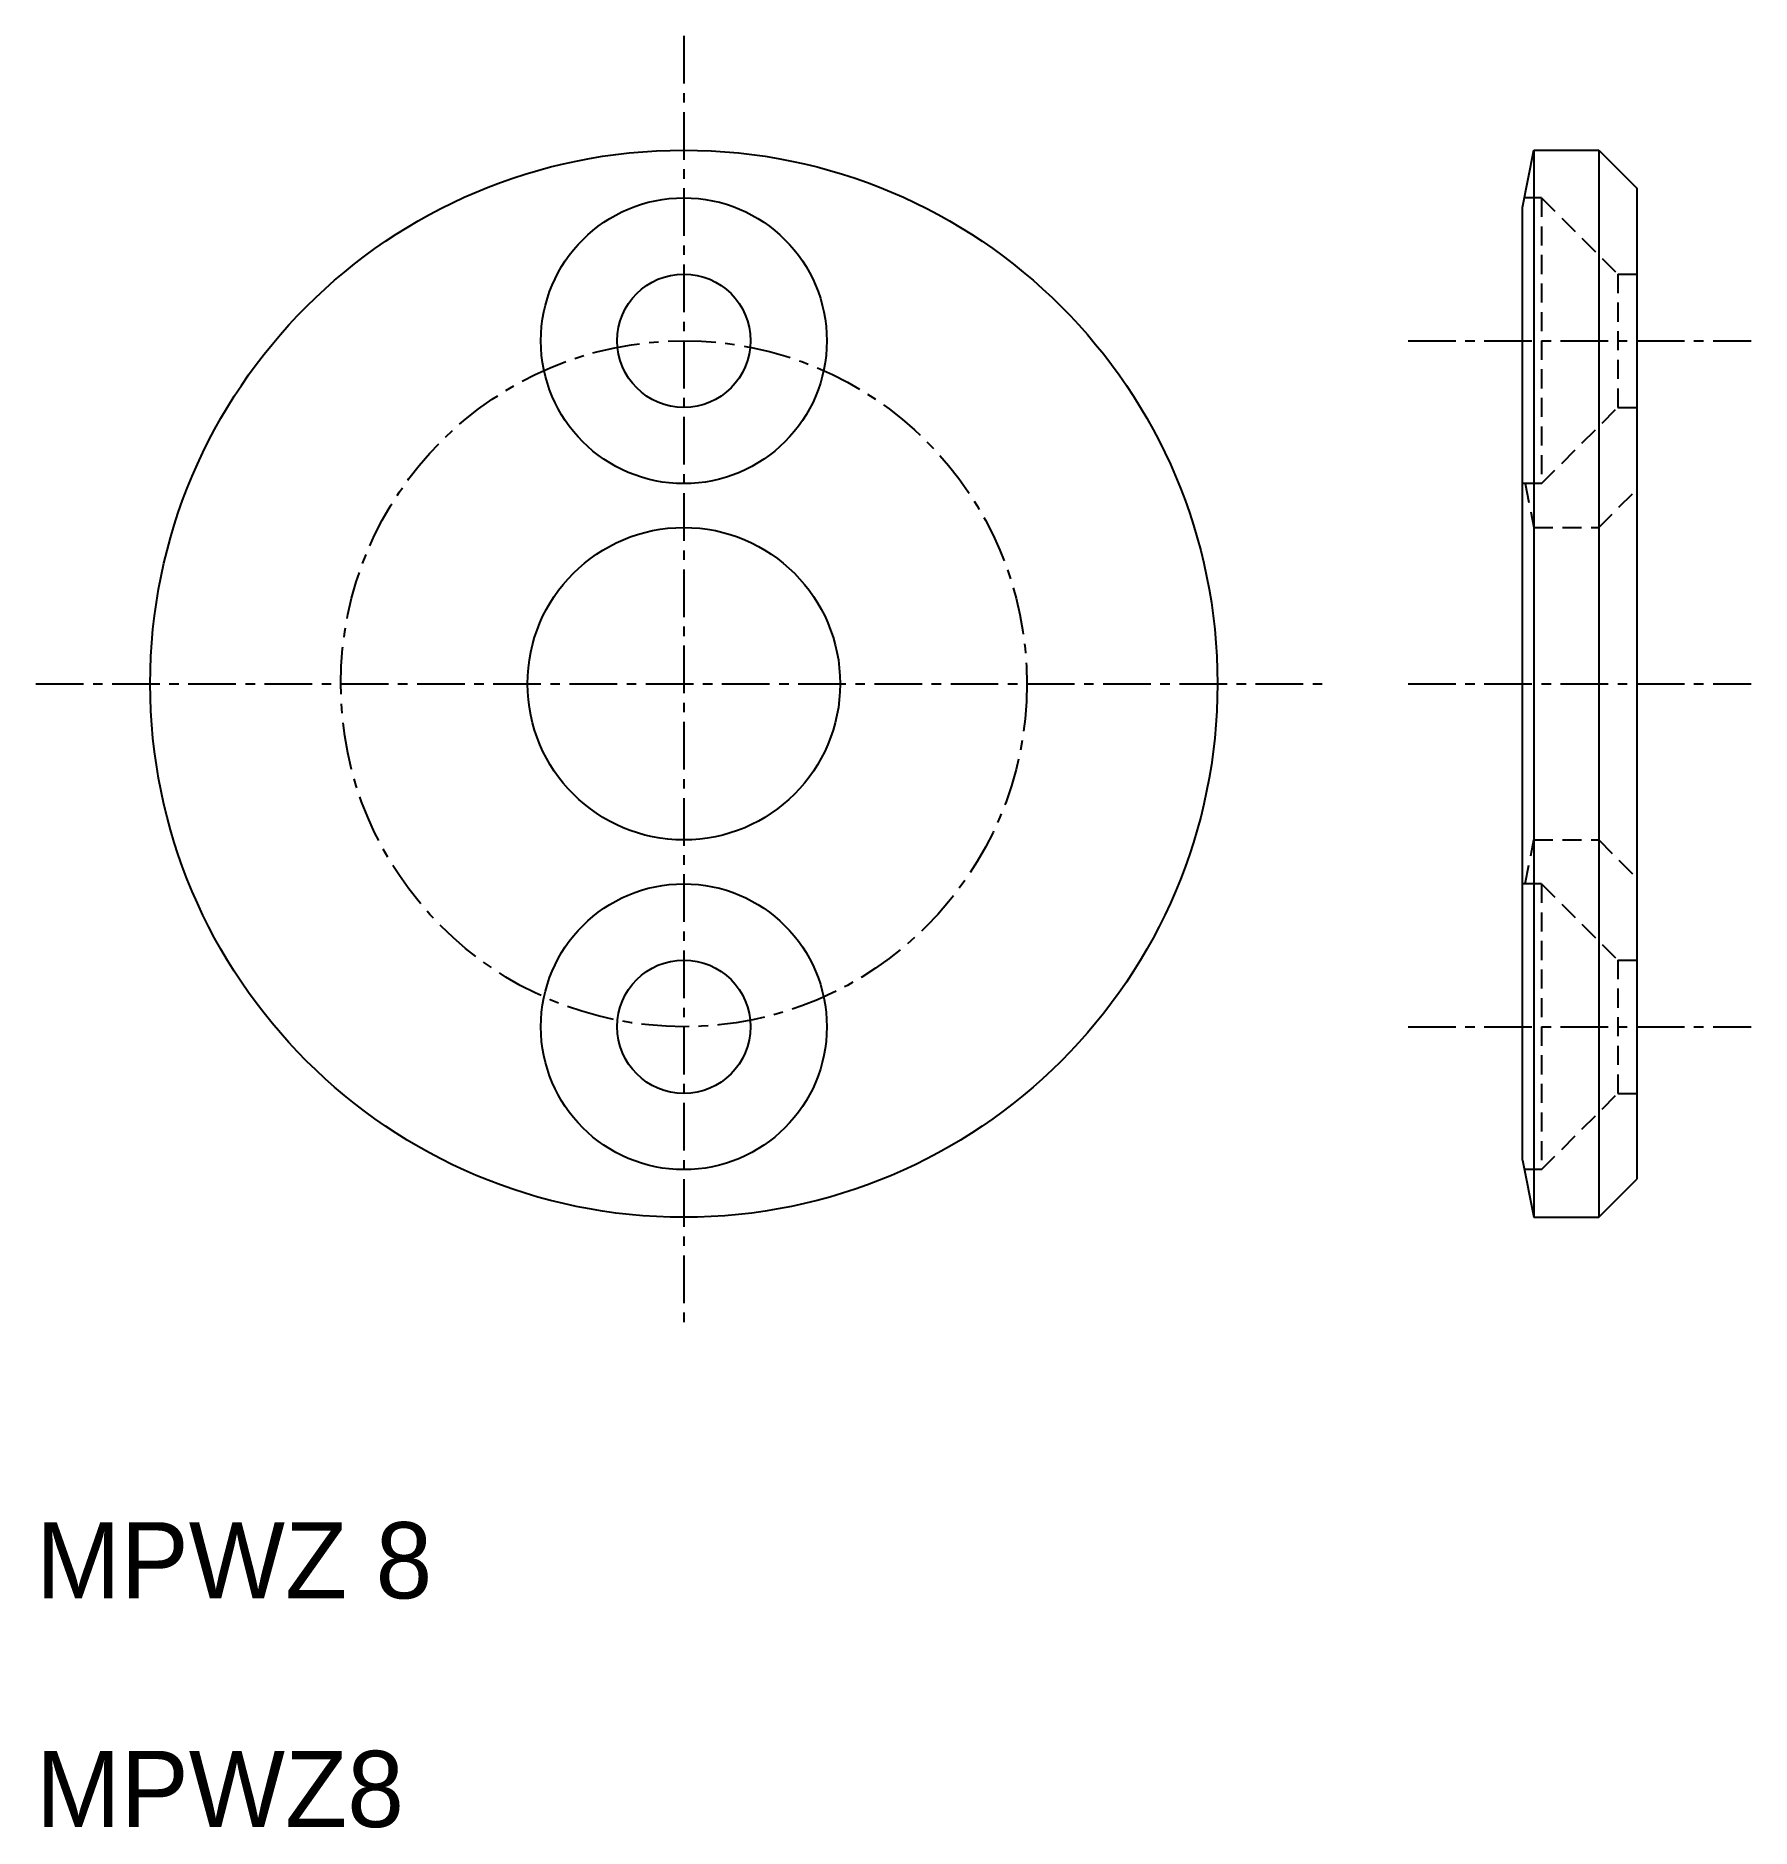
# Model space of a CAD drawing. Extents: x 10 to 55, y 10 to 57.
import ezdxf

# ---------------------------------------------------------------- set-up
doc = ezdxf.new("R2010")
doc.units = 0
doc.linetypes.add('CENTER', pattern=[2, 1.25, -0.25, 0.25, -0.25])
doc.linetypes.add('DASHED', pattern=[0.75, 0.5, -0.25])
doc.layers.get('0').update_dxf_attribs({"linetype": 'CONTINUOUS'})
doc.layers.add('CENTER', color=1, linetype='CENTER')

msp = doc.modelspace()

# ---------------------------------------------------------------- linework, layer by layer
at = {"color": 7, "linetype": 'CONTINUOUS'}
for p, q in [((49, 52.5), (49.3, 54)), ((49.3, 54), (49.3, 26)), ((49.3, 54), (51, 54)), ((51, 54), (51, 26)), ((51, 54), (52, 53)), ((52, 53), (52, 27)), ((49, 27.5), (49, 52.5)), ((49, 27.5), (49.3, 26)), ((51, 26), (52, 27)), ((49.3, 26), (51, 26))]:
    msp.add_line(p, q, dxfattribs=at)
at = {"color": 3, "linetype": 'DASHED'}
for p, q in [((49.5, 52.75), (49.05, 52.75)), ((49.5, 52.75), (49.5, 45.25)), ((49.5, 52.75), (51.5, 50.75)), ((51.5, 50.75), (52, 50.75)), ((51.5, 50.75), (51.5, 47.25)), ((49.5, 45.25), (51.5, 47.25)), ((51.5, 47.25), (52, 47.25)), ((49.5, 45.25), (49, 45.25)), ((49.07, 45.25), (49.3, 44.1)), ((51, 44.1), (52, 45.1)), ((49.3, 44.1), (49.3, 35.9)), ((49.3, 44.1), (51, 44.1)), ((51, 44.1), (51, 35.9)), ((49.07, 34.75), (49.3, 35.9)), ((49.3, 35.9), (51, 35.9)), ((51, 35.9), (52, 34.9)), ((49.5, 34.75), (49, 34.75)), ((49.5, 34.75), (51.5, 32.75)), ((49.5, 34.75), (49.5, 27.25)), ((51.5, 32.75), (52, 32.75)), ((51.5, 32.75), (51.5, 29.25)), ((49.5, 27.25), (51.5, 29.25)), ((51.5, 29.25), (52, 29.25)), ((49.5, 27.25), (49.05, 27.25))]:
    msp.add_line(p, q, dxfattribs=at)
at = {"color": 7, "linetype": 'CONTINUOUS'}
for centre, radius in [((27, 40), 14), ((27, 49), 3.75), ((27, 49), 1.75), ((27, 40), 4.1), ((27, 31), 3.75), ((27, 31), 1.75)]:
    msp.add_circle(centre, radius, dxfattribs=at)
at = {"layer": 'CENTER', "color": 1, "linetype": 'CENTER'}
for p, q in [((27, 57), (27, 23)), ((46, 49), (55, 49)), ((10, 40), (44, 40)), ((46, 40), (55, 40)), ((46, 31), (55, 31))]:
    msp.add_line(p, q, dxfattribs=at)
msp.add_circle((27, 40), 9, dxfattribs=at)

# ---------------------------------------------------------------- texts
at = {"color": 7, "linetype": 'CONTINUOUS'}
for s, p in [('MPWZ 8', (10, 16)), ('MPWZ8', (10, 10))]:
    msp.add_text(s, height=2, dxfattribs=at).set_placement(p)

doc.saveas('drawing.dxf')
